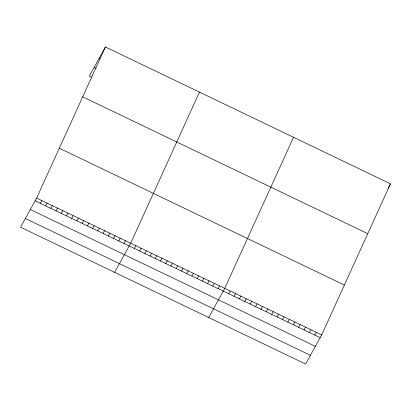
<?xml version="1.0" encoding="UTF-8"?>
<svg xmlns="http://www.w3.org/2000/svg" width="411" height="411" viewBox="0 0 411 411"><rect width="100%" height="100%" fill="white"/><g stroke="black" fill="none" stroke-linecap="round" stroke-linejoin="round"><path stroke-width="0.62" d="M36.625 198.076L105.391 46.972L390.45 183.804L321.685 334.908L305.609 364.028L20.55 227.196L36.625 198.076L321.685 334.908M199.458 92.126L130.693 243.235L114.623 272.349M293.531 137.279L224.766 288.388L208.69 317.503M105.391 46.972L89.315 76.092L91.93 77.345M40.345 203.317L41.85 200.589M45.57 205.824L47.075 203.096M50.794 208.336L52.3 205.603M56.019 210.843L57.53 208.115M61.249 213.35L62.755 210.622M66.474 215.862L67.979 213.129M71.699 218.369L73.204 215.636M76.924 220.877L78.434 218.149M82.154 223.384L83.659 220.656M87.379 225.896L88.884 223.163M92.603 228.403L94.109 225.675M97.828 230.91L99.339 228.182M103.058 233.422L104.564 230.689M108.283 235.929L109.788 233.196M113.508 238.437L115.013 235.709M118.733 240.944L120.243 238.216M123.963 243.456L125.468 240.723M134.412 248.47L135.918 245.742M139.637 250.982L141.148 248.249M144.867 253.489L146.373 250.761M150.092 255.996L151.597 253.268M155.317 258.504L156.822 255.776M160.542 261.016L162.052 258.283M165.772 263.523L167.277 260.795M170.997 266.03L172.502 263.302M176.221 268.542L177.727 265.809M181.446 271.049L182.957 268.321M186.676 273.556L188.181 270.828M191.901 276.069L193.406 273.336M197.126 278.576L198.631 275.843M202.351 281.083L203.861 278.355M207.581 283.59L209.086 280.862M212.806 286.102L214.311 283.369M218.03 288.609L219.536 285.881M228.639 293.701L230.15 290.973M234.029 296.285L235.534 293.557M239.413 298.874L240.918 296.141M244.797 301.458L246.302 298.725M250.181 304.042L251.686 301.309M255.565 306.627L257.07 303.893M260.949 309.211L262.454 306.478M266.333 311.795L267.838 309.067M271.717 314.379L273.223 311.651M277.101 316.963L278.612 314.235M282.485 319.547L283.996 316.819M287.87 322.132L289.38 319.404M293.254 324.716L294.764 321.988M298.638 327.305L300.148 324.572M304.027 329.889L305.532 327.156M388.041 188.166L390.45 183.804M309.411 332.473L310.916 329.74M314.795 335.057L316.3 332.324M99.077 58.408L100.12 58.912M94.124 67.383L96.21 68.385M82.698 96.837L367.758 233.669M59.318 148.212L344.377 285.044M35.115 200.809L320.179 337.642M30.311 209.518L315.371 346.35M25.359 218.488L310.418 355.32"/></g></svg>
